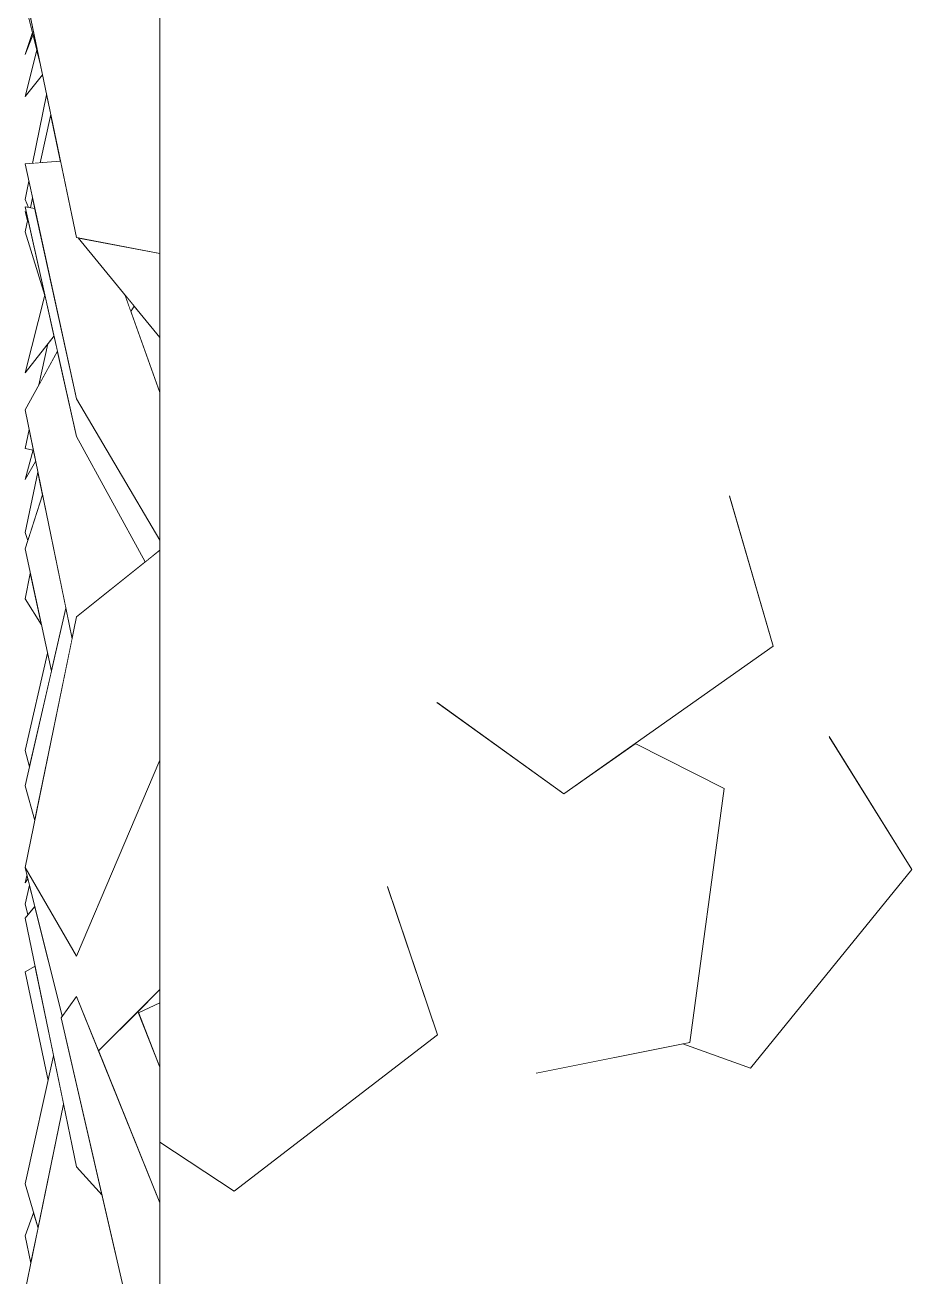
# Model space of a CAD drawing. Header units: millimetres. Extents: x -9413 to 8527, y -300 to 11224.
# Drawn here: x 6888.4 to 7193.7, y 262.7 to 693.8 of the extents above; entities that cross this region are included whole.
import ezdxf

# ---------------------------------------------------------------- set-up
doc = ezdxf.new("R2010")
doc.units = ezdxf.units.MM
doc.header["$MEASUREMENT"] = 0
doc.linetypes.add('Wipeout_Contour', pattern=[1000, 0, -1000])
doc.layers.add('Interior - Furniture', color=7, linetype='Continuous')
doc.layers.add('Interior - Furniture _Pen_No__24', color=7, linetype='Continuous', lineweight=20, true_color=0x029e21)
doc.layers.add('Interior - Furniture _Pen_No__4', color=7, linetype='Continuous', lineweight=20, true_color=0x029e21)

# ---------------------------------------------------------------- blocks, each defined once
blk = doc.blocks.new('Section Elem_41_6')
at = {"color": 254, "linetype": 'Wipeout_Contour', "lineweight": 0, "ltscale": 42915.365727}
blk.add_wipeout([(7117.17, 343.52), (7114.83, 343.05), (7138.05, 334.59), (7193.66, 403.06), (7165.25, 448.76), (7124.66, 398.79)], dxfattribs=at).dxf.layer = 'Interior - Furniture'
at = {"color": 254, "linetype": 'Wipeout_Contour', "lineweight": 0, "ltscale": 34914.763595}
blk.add_wipeout([(6934.78, 309.13), (6960.39, 292.27), (7030.29, 346.07), (7013.19, 397.1), (6934.78, 336.74)], dxfattribs=at).dxf.layer = 'Interior - Furniture'
at = {"layer": 'Interior - Furniture _Pen_No__4', "linetype": 'Continuous'}
for p, q in [((7193.66, 403.06), (7165.21, 448.84)), ((7138.05, 334.59), (7193.66, 403.06)), ((7030.29, 346.07), (7013.16, 397.18)), ((6960.39, 292.27), (7030.29, 346.07)), ((6934.78, 309.13), (6960.39, 292.27))]:
    blk.add_line(p, q, dxfattribs=at)
at = {"color": 254, "linetype": 'Wipeout_Contour', "lineweight": 0, "ltscale": 28444.580774}
blk.add_wipeout([(7130.93, 531.61), (7030.18, 460.45), (7073.87, 429.04), (7145.92, 479.93)], dxfattribs=at).dxf.layer = 'Interior - Furniture'
at = {"layer": 'Interior - Furniture _Pen_No__4', "linetype": 'Continuous'}
blk.add_line((7145.92, 479.93), (7130.9, 531.69), dxfattribs=at)
at = {"color": 254, "linetype": 'Wipeout_Contour', "lineweight": 0, "ltscale": 35543.118591}
blk.add_wipeout([(7077.81, 431.82), (7064.41, 332.94), (7117.17, 343.52), (7129.02, 430.92), (7098.41, 446.37)], dxfattribs=at).dxf.layer = 'Interior - Furniture'
at = {"layer": 'Interior - Furniture _Pen_No__4', "linetype": 'Continuous'}
for p, q in [((7073.87, 429.04), (7145.92, 479.93)), ((7030.1, 460.5), (7073.87, 429.04)), ((7129.02, 430.92), (7098.41, 446.37)), ((7117.17, 343.52), (7129.02, 430.92)), ((7064.32, 332.92), (7117.17, 343.52)), ((7114.83, 343.05), (7138.05, 334.59))]:
    blk.add_line(p, q, dxfattribs=at)
blk = doc.blocks.new('Section Elem_43_6')
at = {"color": 254, "linetype": 'Wipeout_Contour', "lineweight": 0, "ltscale": 27701.221804}
blk.add_wipeout([(6888.38, 669.2), (6894.37, 676.63), (6893.54, 680.59), (6892.42, 685.09)], dxfattribs=at).dxf.layer = 'Interior - Furniture'
at = {"color": 254, "linetype": 'Wipeout_Contour', "lineweight": 0, "ltscale": 20783.622944}
blk.add_wipeout([(6897.22, 663.01), (6893.58, 646.36), (6900.6, 646.88)], dxfattribs=at).dxf.layer = 'Interior - Furniture'
at = {"color": 254, "linetype": 'Wipeout_Contour', "lineweight": 0, "ltscale": 48550.961535}
blk.add_wipeout([(6891.75, 630.58), (6888.38, 631.24), (6906.1, 552.14), (6929.76, 508.93), (6934.78, 512.94), (6934.78, 516.37), (6906.1, 565.05)], dxfattribs=at).dxf.layer = 'Interior - Furniture'
at = {"color": 254, "linetype": 'Wipeout_Contour', "lineweight": 0, "ltscale": 27632.636184}
blk.add_wipeout([(6888.38, 443.96), (6889.89, 438.44), (6897.44, 471.35), (6896.12, 477.48)], dxfattribs=at).dxf.layer = 'Interior - Furniture'
at = {"color": 254, "linetype": 'Wipeout_Contour', "lineweight": 0, "ltscale": 41455.822976}
blk.add_wipeout([(6891.72, 390.32), (6888.38, 386.31), (6906.1, 300.61), (6914.89, 290.9), (6900.77, 352.02), (6901.2, 352.61)], dxfattribs=at).dxf.layer = 'Interior - Furniture'
at = {"color": 254, "linetype": 'Wipeout_Contour', "lineweight": 0, "ltscale": 27585.093166}
blk.add_wipeout([(6888.38, 276.88), (6890.35, 267.52), (6892.84, 279.6), (6891.31, 284.81)], dxfattribs=at).dxf.layer = 'Interior - Furniture'
at = {"color": 254, "linetype": 'Wipeout_Contour', "lineweight": 0, "ltscale": 20772.899047}
blk.add_wipeout([(6888.38, 683.61), (6891.1, 690.34), (6890.89, 691.19)], dxfattribs=at).dxf.layer = 'Interior - Furniture'
at = {"color": 254, "linetype": 'Wipeout_Contour', "lineweight": 0, "ltscale": 20759.612524}
blk.add_wipeout([(6890.94, 634.27), (6890.2, 630.88), (6891.75, 630.58)], dxfattribs=at).dxf.layer = 'Interior - Furniture'
at = {"color": 254, "linetype": 'Wipeout_Contour', "lineweight": 0, "ltscale": 20756.654118}
blk.add_wipeout([(6888.38, 574), (6898.35, 586.75), (6895.21, 600.75)], dxfattribs=at).dxf.layer = 'Interior - Furniture'
at = {"color": 254, "linetype": 'Wipeout_Contour', "lineweight": 0, "ltscale": 20850.49441}
blk.add_wipeout([(6922.69, 600.99), (6924.77, 595.17), (6925.94, 597.03)], dxfattribs=at).dxf.layer = 'Interior - Furniture'
at = {"color": 254, "linetype": 'Wipeout_Contour', "lineweight": 0, "ltscale": 20735.392939}
blk.add_wipeout([(6888.38, 537.32), (6892.03, 543.54), (6891.2, 547.58)], dxfattribs=at).dxf.layer = 'Interior - Furniture'
at = {"color": 254, "linetype": 'Wipeout_Contour', "lineweight": 0, "ltscale": 27610.514008}
blk.add_wipeout([(6888.38, 367.83), (6896.32, 330.42), (6898.2, 338.83), (6891.81, 369.71)], dxfattribs=at).dxf.layer = 'Interior - Furniture'
at = {"color": 254, "linetype": 'Wipeout_Contour', "lineweight": 0, "ltscale": 34670.290635}
blk.add_wipeout([(6913.65, 340.63), (6921.37, 321.5), (6934.78, 288.28), (6934.78, 335.02), (6927.22, 354.15)], dxfattribs=at).dxf.layer = 'Interior - Furniture'
at = {"color": 254, "linetype": 'Wipeout_Contour', "lineweight": 0, "ltscale": 20776.103353}
blk.add_wipeout([(6888.38, 701.24), (6893.54, 680.59), (6888.83, 703.07)], dxfattribs=at).dxf.layer = 'Interior - Furniture'
at = {"color": 254, "linetype": 'Wipeout_Contour', "lineweight": 0, "ltscale": 27676.731773}
blk.add_wipeout([(6888.38, 622.55), (6895.18, 600.62), (6895.21, 600.75), (6889.34, 626.95)], dxfattribs=at).dxf.layer = 'Interior - Furniture'
at = {"color": 254, "linetype": 'Wipeout_Contour', "lineweight": 0, "ltscale": 20855.540098}
blk.add_wipeout([(6906.67, 620.5), (6934.78, 586.26), (6934.78, 615.1)], dxfattribs=at).dxf.layer = 'Interior - Furniture'
at = {"color": 254, "linetype": 'Wipeout_Contour', "lineweight": 0, "ltscale": 41557.099308}
blk.add_wipeout([(6899.53, 581.5), (6888.38, 561.34), (6904.56, 482.51), (6906.1, 490.05), (6929.76, 508.93), (6906.1, 552.14)], dxfattribs=at).dxf.layer = 'Interior - Furniture'
at = {"color": 254, "linetype": 'Wipeout_Contour', "lineweight": 0, "ltscale": 27760.811693}
blk.add_wipeout([(6927.22, 354.15), (6927.39, 353.72), (6934.78, 357.15), (6934.78, 361.69)], dxfattribs=at).dxf.layer = 'Interior - Furniture'
at = {"color": 254, "linetype": 'Wipeout_Contour', "lineweight": 0, "ltscale": 27608.784424}
blk.add_wipeout([(6888.38, 294.86), (6892.84, 279.6), (6901.64, 322.21), (6898.2, 338.83)], dxfattribs=at).dxf.layer = 'Interior - Furniture'
at = {"color": 254, "linetype": 'Wipeout_Contour', "lineweight": 0, "ltscale": 55507.630775}
blk.add_wipeout([(6888.38, 645.97), (6906.1, 565.05), (6934.78, 516.37), (6934.78, 567.22), (6922.69, 600.99), (6906.67, 620.5), (6906.1, 620.6), (6900.6, 646.88)], dxfattribs=at).dxf.layer = 'Interior - Furniture'
at = {"color": 254, "linetype": 'Wipeout_Contour', "lineweight": 0, "ltscale": 34637.51455}
blk.add_wipeout([(6906.1, 359.31), (6900.77, 352.02), (6930.15, 224.77), (6934.78, 220.1), (6934.78, 288.28)], dxfattribs=at).dxf.layer = 'Interior - Furniture'
at = {"layer": 'Interior - Furniture _Pen_No__4', "linetype": 'Continuous'}
for p, q in [((6906.1, 565.05), (6934.78, 516.37)), ((6934.78, 220.1), (6934.78, 288.28))]:
    blk.add_line(p, q, dxfattribs=at)
at = {"color": 254, "linetype": 'Wipeout_Contour', "lineweight": 0, "ltscale": 27702.042663}
blk.add_wipeout([(6890.94, 646.16), (6893.58, 646.36), (6897.22, 663.01), (6895.81, 669.76)], dxfattribs=at).dxf.layer = 'Interior - Furniture'
at = {"color": 254, "linetype": 'Wipeout_Contour', "lineweight": 0, "ltscale": 27669.617175}
blk.add_wipeout([(6888.38, 629.54), (6889.23, 626.43), (6889.34, 626.95), (6888.98, 628.54)], dxfattribs=at).dxf.layer = 'Interior - Furniture'
at = {"color": 254, "linetype": 'Wipeout_Contour', "lineweight": 0, "ltscale": 27819.315104}
blk.add_wipeout([(6924.77, 595.17), (6934.78, 567.22), (6934.78, 586.26), (6925.94, 597.03)], dxfattribs=at).dxf.layer = 'Interior - Furniture'
at = {"color": 254, "linetype": 'Wipeout_Contour', "lineweight": 0, "ltscale": 27684.514696}
blk.add_wipeout([(6896.18, 583.98), (6893.14, 569.94), (6899.53, 581.5), (6898.35, 586.75)], dxfattribs=at).dxf.layer = 'Interior - Furniture'
at = {"color": 254, "linetype": 'Wipeout_Contour', "lineweight": 0, "ltscale": 27647.436193}
blk.add_wipeout([(6888.38, 548), (6891.15, 547.4), (6891.2, 547.58), (6889.78, 554.49)], dxfattribs=at).dxf.layer = 'Interior - Furniture'
at = {"color": 254, "linetype": 'Wipeout_Contour', "lineweight": 0, "ltscale": 27655.831198}
blk.add_wipeout([(6894.4, 531.98), (6888.38, 513.39), (6897.44, 471.35), (6902.41, 492.98)], dxfattribs=at).dxf.layer = 'Interior - Furniture'
at = {"color": 254, "linetype": 'Wipeout_Contour', "lineweight": 0, "ltscale": 41473.323314}
blk.add_wipeout([(6901.64, 322.21), (6888.38, 257.98), (6906.1, 218.18), (6923.23, 254.76), (6914.89, 290.9), (6906.1, 300.61)], dxfattribs=at).dxf.layer = 'Interior - Furniture'
at = {"layer": 'Interior - Furniture _Pen_No__4', "linetype": 'Continuous'}
for p, q in [((6895.21, 600.75), (6888.38, 574)), ((6934.78, 567.22), (6922.69, 600.99)), ((6924.77, 595.17), (6925.94, 597.03)), ((6888.38, 574), (6898.35, 586.75)), ((6934.78, 567.22), (6934.78, 586.26)), ((6896.18, 583.98), (6893.14, 569.94)), ((6899.53, 581.5), (6888.38, 561.34)), ((6934.78, 516.37), (6934.78, 567.22)), ((6889.78, 554.49), (6888.38, 548)), ((6888.38, 548), (6891.15, 547.4)), ((6901.64, 322.21), (6888.38, 257.98)), ((6906.1, 300.61), (6914.89, 290.9)), ((6888.38, 294.86), (6892.84, 279.6)), ((6891.31, 284.81), (6888.38, 276.88)), ((6888.38, 276.88), (6890.35, 267.52))]:
    blk.add_line(p, q, dxfattribs=at)
at = {"color": 254, "linetype": 'Wipeout_Contour', "lineweight": 0, "ltscale": 34594.080894}
blk.add_wipeout([(6889.68, 640.02), (6888.38, 633.7), (6889.62, 631), (6890.2, 630.88), (6890.94, 634.27)], dxfattribs=at).dxf.layer = 'Interior - Furniture'
at = {"color": 254, "linetype": 'Wipeout_Contour', "lineweight": 0, "ltscale": 27645.444799}
blk.add_wipeout([(6888.38, 519.03), (6889.33, 516.33), (6894.4, 531.98), (6892.79, 539.85)], dxfattribs=at).dxf.layer = 'Interior - Furniture'
at = {"color": 254, "linetype": 'Wipeout_Contour', "lineweight": 0, "ltscale": 34642.08348}
blk.add_wipeout([(6906.1, 373.19), (6934.78, 440.69), (6934.78, 512.94), (6906.1, 490.05), (6888.38, 403.69)], dxfattribs=at).dxf.layer = 'Interior - Furniture'
at = {"layer": 'Interior - Furniture _Pen_No__4', "linetype": 'Continuous'}
for p, q in [((6906.1, 552.14), (6929.76, 508.93)), ((6891.2, 547.58), (6888.38, 537.32)), ((6888.38, 537.32), (6892.03, 543.54)), ((6892.79, 539.85), (6888.38, 519.03)), ((6894.4, 531.98), (6888.38, 513.39)), ((6888.38, 519.03), (6889.33, 516.33)), ((6934.78, 512.94), (6934.78, 516.37))]:
    blk.add_line(p, q, dxfattribs=at)
at = {"color": 254, "linetype": 'Wipeout_Contour', "lineweight": 0, "ltscale": 34736.636848}
blk.add_wipeout([(6906.1, 620.6), (6934.78, 615.1), (6934.78, 696.39), (6906.1, 752.07), (6888.38, 705.24)], dxfattribs=at).dxf.layer = 'Interior - Furniture'
at = {"color": 254, "linetype": 'Wipeout_Contour', "lineweight": 0, "ltscale": 27647.691496}
blk.add_wipeout([(6888.38, 431.87), (6891.7, 419.86), (6904.56, 482.51), (6902.41, 492.98)], dxfattribs=at).dxf.layer = 'Interior - Furniture'
at = {"color": 254, "linetype": 'Wipeout_Contour', "lineweight": 0, "ltscale": 27604.060745}
blk.add_wipeout([(6888.38, 391.12), (6889.36, 387.49), (6891.72, 390.32), (6889.89, 397.59)], dxfattribs=at).dxf.layer = 'Interior - Furniture'
at = {"layer": 'Interior - Furniture _Pen_No__4', "linetype": 'Continuous'}
for p, q in [((6888.38, 705.24), (6906.1, 620.6)), ((6888.38, 701.24), (6893.54, 680.59)), ((6934.78, 615.1), (6934.78, 696.39)), ((6890.89, 691.19), (6888.38, 683.61)), ((6888.38, 683.61), (6891.1, 690.34)), ((6892.42, 685.09), (6888.38, 669.2)), ((6888.38, 669.2), (6894.37, 676.63)), ((6895.81, 669.76), (6890.94, 646.16)), ((6897.22, 663.01), (6893.58, 646.36)), ((6900.6, 646.88), (6888.38, 645.97)), ((6888.38, 645.97), (6906.1, 565.05)), ((6889.68, 640.02), (6888.38, 633.7)), ((6888.38, 633.7), (6889.62, 631)), ((6890.94, 634.27), (6890.2, 630.88)), ((6891.75, 630.58), (6888.38, 631.24)), ((6888.38, 631.24), (6906.1, 552.14)), ((6888.98, 628.54), (6888.38, 629.54)), ((6888.38, 629.54), (6889.23, 626.43)), ((6889.34, 626.95), (6888.38, 622.55)), ((6888.38, 622.55), (6895.18, 600.62)), ((6906.1, 620.6), (6934.78, 615.1)), ((6906.67, 620.5), (6934.78, 586.26)), ((6934.78, 586.26), (6934.78, 615.1)), ((6934.78, 512.94), (6906.1, 490.05)), ((6896.12, 477.48), (6888.38, 443.96))]:
    blk.add_line(p, q, dxfattribs=at)
at = {"color": 254, "linetype": 'Wipeout_Contour', "lineweight": 0, "ltscale": 20726.275737}
blk.add_wipeout([(6888.38, 496.18), (6894, 487.32), (6890.19, 504.99)], dxfattribs=at).dxf.layer = 'Interior - Furniture'
at = {"color": 254, "linetype": 'Wipeout_Contour', "lineweight": 0, "ltscale": 62273.114094}
blk.add_wipeout([(6888.38, 403.59), (6901.2, 352.61), (6906.07, 359.26), (6906.1, 359.31), (6913.65, 340.63), (6934.78, 361.69), (6934.78, 440.69), (6906.1, 373.19), (6888.4, 403.66)], dxfattribs=at).dxf.layer = 'Interior - Furniture'
at = {"layer": 'Interior - Furniture _Pen_No__4', "linetype": 'Continuous'}
for p, q in [((6888.38, 561.34), (6904.56, 482.51)), ((6888.38, 513.39), (6897.44, 471.35)), ((6934.78, 440.69), (6934.78, 512.94)), ((6890.19, 504.99), (6888.38, 496.18)), ((6888.38, 496.18), (6894, 487.32)), ((6902.41, 492.98), (6888.38, 431.87)), ((6906.1, 490.05), (6888.38, 403.69)), ((6888.38, 443.96), (6889.89, 438.44)), ((6906.1, 373.19), (6934.78, 440.69)), ((6934.78, 361.69), (6934.78, 440.69)), ((6888.38, 431.87), (6891.7, 419.86)), ((6888.4, 403.66), (6888.38, 403.59)), ((6888.38, 391.12), (6889.36, 387.49)), ((6891.72, 390.32), (6888.38, 386.31)), ((6888.38, 386.31), (6906.1, 300.61)), ((6891.81, 369.71), (6888.38, 367.83)), ((6888.38, 367.83), (6896.32, 330.42)), ((6906.1, 359.31), (6900.77, 352.02)), ((6898.2, 338.83), (6888.38, 294.86))]:
    blk.add_line(p, q, dxfattribs=at)
at = {"color": 254, "linetype": 'Wipeout_Contour', "lineweight": 0, "ltscale": 20701.311072}
blk.add_wipeout([(6888.38, 398.5), (6889.32, 399.84), (6889.03, 401)], dxfattribs=at).dxf.layer = 'Interior - Furniture'
at = {"color": 254, "linetype": 'Wipeout_Contour', "lineweight": 0, "ltscale": 20822.773188}
blk.add_wipeout([(6934.78, 357.15), (6927.39, 353.72), (6934.78, 335.02)], dxfattribs=at).dxf.layer = 'Interior - Furniture'
at = {"layer": 'Interior - Furniture _Pen_No__24', "linetype": 'Continuous'}
blk.add_line((6930.15, 224.77), (6900.77, 352.02), dxfattribs=at)
at = {"layer": 'Interior - Furniture _Pen_No__4', "linetype": 'Continuous'}
for p, q in [((6888.38, 403.69), (6906.1, 373.19)), ((6888.38, 403.59), (6901.2, 352.61)), ((6889.03, 401), (6888.38, 398.5)), ((6888.38, 398.5), (6889.32, 399.84)), ((6889.89, 397.59), (6888.38, 391.12)), ((6934.78, 288.28), (6906.1, 359.31)), ((6913.65, 340.63), (6934.78, 361.69)), ((6934.78, 357.15), (6934.78, 361.69)), ((6934.78, 335.02), (6927.22, 354.15)), ((6934.78, 357.15), (6927.39, 353.72)), ((6934.78, 335.02), (6934.78, 357.15)), ((6934.78, 288.28), (6934.78, 335.02))]:
    blk.add_line(p, q, dxfattribs=at)

msp = doc.modelspace()

# ---------------------------------------------------------------- block references
at = {"layer": 'Interior - Furniture'}
msp.add_blockref('Section Elem_41_6', (0, 0), dxfattribs=at)

# ---------------------------------------------------------------- next in the draw order: block references
msp.add_blockref('Section Elem_43_6', (0, 0), dxfattribs=at)

doc.saveas('drawing.dxf')
